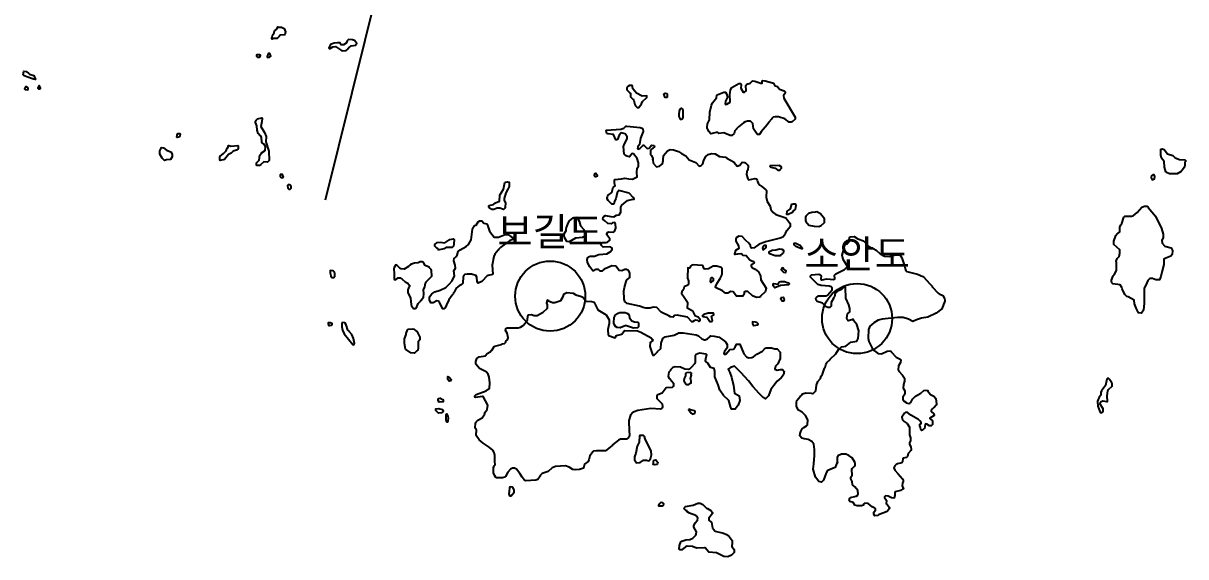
# Model space of a CAD drawing. Header units: millimetres. Extents: x -954552 to 1497340, y -301250 to 736091.
# Drawn here: x 137985 to 179470, y 66738 to 85760 of the extents above; entities that cross this region are included whole.
import ezdxf
from ezdxf.enums import TextEntityAlignment as Align

# ---------------------------------------------------------------- set-up
doc = ezdxf.new("R2010")
doc.units = ezdxf.units.MM
for name, color, linetype in [('2122', 7, 'Continuous'), ('AWS', 4, 'Continuous'), ('AWS명', 2, 'Continuous'), ('티센', 6, 'Continuous')]:
    doc.layers.add(name, color=color, linetype=linetype)
doc.styles.get("Standard").update_dxf_attribs({"font": ''})
doc.styles.get('Standard').set_extended_font_data('Gulim')

msp = doc.modelspace()

# ---------------------------------------------------------------- linework, layer by layer
at = {"layer": '2122', "color": 7}
for points in [[(147106, 85625), (147204, 85619), (147291, 85568), (147346, 85455), (147325, 85343), (147156, 85332), (147121, 85288), (147043, 85221), (146927, 85213), (146873, 85199), (146855, 85233), (146869, 85285), (146907, 85361), (146932, 85385), (146952, 85485), (147040, 85546), (147073, 85627), (147106, 85625), (147106, 85625)], [(149396, 84992), (149326, 84992), (149290, 85061), (149196, 85068), (149078, 85047), (148945, 84997), (148894, 84885), (148906, 84860), (148937, 84863), (149032, 84924), (149132, 84932), (149343, 84785), (149391, 84775), (149513, 84789), (149563, 84833), (149576, 84857), (149589, 84857), (149607, 84888), (149682, 84950), (149851, 84985), (149870, 85029), (149889, 85035), (149858, 85092), (149804, 85142), (149735, 85168), (149591, 85182), (149541, 85133), (149514, 85049), (149414, 84991), (149396, 84992), (149396, 84992)], [(146379, 84650), (146410, 84652), (146441, 84629), (146441, 84604), (146409, 84545), (146360, 84536), (146322, 84577), (146316, 84612), (146335, 84643), (146379, 84650), (146379, 84650)], [(146749, 84677), (146723, 84675), (146684, 84576), (146709, 84544), (146771, 84547), (146816, 84587), (146779, 84677), (146749, 84677), (146749, 84677)], [(138210, 83948), (138359, 83893), (138420, 83755), (138407, 83749), (138346, 83761), (138284, 83793), (138015, 83881), (137985, 83926), (138005, 84050), (138092, 84037), (138175, 83983), (138210, 83948), (138210, 83948)], [(138147, 83392), (138160, 83405), (138148, 83467), (138122, 83467), (138110, 83493), (138060, 83494), (138034, 83419), (138059, 83393), (138147, 83392), (138147, 83392)], [(138571, 83425), (138571, 83437), (138597, 83437), (138597, 83461), (138561, 83525), (138536, 83526), (138509, 83451), (138534, 83425), (138571, 83425), (138571, 83425)], [(159650, 83150), (159650, 83134), (159674, 83109), (159736, 83052), (159755, 83049), (159779, 83008), (159808, 82863), (159832, 82817), (159895, 82756), (159951, 82762), (160046, 82885), (160079, 82966), (160243, 83109), (160237, 83170), (160068, 83163), (159864, 83269), (159741, 83420), (159729, 83505), (159711, 83543), (159623, 83544), (159558, 83504), (159529, 83467), (159522, 83386), (159630, 83282), (159651, 83272), (159650, 83150), (159650, 83150)], [(163964, 83662), (164006, 83709), (164098, 83692), (164305, 83627), (164354, 83623), (164349, 83704), (164362, 83717), (164461, 83710), (164723, 83640), (164754, 83627), (164791, 83552), (164811, 83535), (164903, 83504), (164977, 83409), (165139, 83348), (165176, 83310), (165175, 83270), (165117, 83189), (165129, 83095), (165532, 82414), (165531, 82339), (165430, 82241), (165386, 82232), (165317, 82236), (165157, 82351), (164939, 82429), (164820, 82427), (164751, 82406), (164698, 82364), (164692, 82345), (164593, 82239), (164593, 82220), (164535, 82140), (164535, 82140), (164314, 81887), (164262, 81797), (164218, 81788), (164184, 81798), (164135, 81852), (164040, 81991), (164023, 82184), (163938, 82273), (163825, 82275), (163743, 82244), (163687, 82207), (163510, 82068), (163442, 82001), (163442, 81988), (163383, 81924), (163357, 81830), (163275, 81760), (163212, 81754), (163074, 81821), (162988, 81848), (162813, 81834), (162769, 81863), (162707, 81864), (162519, 81822), (162451, 81896), (162417, 81983), (162397, 82012), (162391, 82056), (162409, 82172), (162469, 82317), (162485, 82585), (162543, 82845), (162577, 82922), (162577, 82922), (162723, 83101), (162731, 83195), (162744, 83207), (162989, 83304), (163044, 83303), (163087, 83240), (163117, 83127), (163040, 82979), (163039, 82878), (163045, 82869), (163088, 82871), (163215, 82951), (163199, 83220), (163216, 83294), (163221, 83382), (163271, 83469), (163517, 83615), (163579, 83608), (163610, 83564), (163596, 83440), (163675, 83301), (163719, 83307), (163783, 83350), (163772, 83537), (163804, 83593), (163930, 83620), (163964, 83662), (163964, 83662)], [(160848, 83201), (160869, 83250), (160888, 83268), (160951, 83261), (160969, 83248), (160967, 83120), (160955, 83108), (160892, 83115), (160863, 83156), (160848, 83201), (160848, 83201)], [(161382, 82524), (161378, 82462), (161390, 82412), (161432, 82336), (161482, 82342), (161533, 82397), (161536, 82641), (161524, 82695), (161493, 82717), (161456, 82720), (161418, 82693), (161393, 82631), (161382, 82524), (161382, 82524)], [(146495, 81531), (146491, 81685), (146460, 81742), (146444, 81749), (146374, 81831), (146338, 81950), (146321, 82106), (146273, 82220), (146273, 82270), (146298, 82307), (146349, 82350), (146494, 82385), (146506, 82360), (146496, 82257), (146459, 82074), (146593, 81871), (146654, 81727), (146639, 81529), (146747, 81195), (146755, 80870), (146704, 80805), (146573, 80816), (146468, 80721), (146415, 80687), (146321, 80694), (146303, 80720), (146304, 80763), (146310, 80782), (146406, 80875), (146426, 81053), (146483, 81123), (146483, 81136), (146616, 81221), (146616, 81221), (146624, 81371), (146588, 81444), (146576, 81444), (146495, 81511), (146495, 81531), (146495, 81531)], [(143479, 81772), (143506, 81831), (143568, 81832), (143581, 81810), (143567, 81735), (143529, 81701), (143479, 81690), (143467, 81703), (143479, 81772), (143479, 81772)], [(161576, 76365), (161541, 76267), (161484, 76188), (161471, 76119), (161541, 76031), (161686, 75810), (161693, 75781), (161683, 75611), (161876, 75501), (161887, 75454), (161955, 75344), (162073, 75287), (162134, 75221), (162134, 75148), (162121, 75133), (162096, 75130), (162058, 75162), (161977, 75169), (161928, 75152), (161864, 75111), (161839, 75108), (161687, 75286), (161321, 75351), (161224, 75335), (161179, 75286), (161086, 75293), (161024, 75331), (160744, 75459), (160597, 75630), (160471, 75632), (160346, 75596), (160203, 75598), (160140, 75611), (160140, 75611), (159972, 75676), (159536, 75763), (159455, 75842), (159425, 75927), (159423, 76214), (159437, 76339), (159496, 76557), (159528, 76613), (159629, 76699), (159636, 76724), (159637, 76861), (159588, 76946), (159514, 76975), (159451, 76983), (159351, 76934), (159251, 76941), (159128, 77099), (158991, 77113), (158860, 77047), (158721, 76991), (158638, 76918), (158569, 76925), (158508, 76982), (158414, 76983), (158339, 76931), (158314, 76928), (158204, 77081), (158117, 77225), (158107, 77331), (158132, 77410), (158152, 77430), (158214, 77454), (158370, 77452), (158370, 77452), (158527, 77513), (158809, 77541), (158935, 77611), (158998, 77688), (158999, 77738), (158956, 77782), (158893, 77790), (158674, 77773), (158600, 77859), (158640, 77948), (158784, 77947), (158833, 77955), (158915, 78027), (158915, 78070), (158805, 78215), (158805, 78247), (158850, 78315), (158875, 78324), (159050, 78309), (159081, 78331), (159133, 78448), (159117, 78611), (159098, 78652), (159017, 78644), (158960, 78613), (158841, 78621), (158742, 78720), (158669, 78773), (158676, 78848), (158701, 78873), (158764, 78903), (158956, 78870), (159063, 78862), (159063, 78862), (159151, 78914), (159245, 78928), (159308, 79020), (159316, 79046), (159312, 79208), (159344, 79277), (159546, 79443), (159687, 79477), (159790, 79486), (159790, 79505), (159772, 79524), (159772, 79537), (159760, 79537), (159605, 79705), (159238, 79791), (159180, 79710), (159134, 79498), (159089, 79417), (159063, 79305), (158988, 79313), (158858, 79442), (158828, 79496), (158822, 79518), (158838, 79583), (158860, 79627), (158987, 79731), (159033, 79918), (159064, 79930), (159109, 79967), (159079, 80055), (159087, 80180), (159099, 80192), (159337, 80214), (159337, 80214), (159456, 80237), (159599, 80211), (159730, 80203), (159894, 80282), (159884, 80451), (159898, 80588), (159937, 80662), (159938, 80781), (159896, 80935), (159761, 81109), (159718, 81121), (159616, 80992), (159519, 81021), (159474, 81047), (159429, 81094), (159408, 81369), (159436, 81461), (159536, 81636), (159531, 81711), (159470, 81812), (159327, 81851), (159245, 81771), (159186, 81618), (159168, 81600), (159130, 81601), (159045, 81792), (158849, 81817), (158808, 81833), (158791, 81927), (158803, 81952), (159310, 81983), (159416, 82019), (159493, 82087), (159493, 82087), (159530, 82093), (160004, 82049), (160072, 82023), (160097, 81994), (160102, 81904), (160012, 81668), (159978, 81443), (159920, 81350), (159907, 81287), (159913, 81269), (159994, 81290), (160111, 81416), (160137, 81411), (160251, 81293), (160319, 81301), (160402, 81413), (160483, 81402), (160502, 81389), (160507, 81349), (160387, 81257), (160375, 81232), (160367, 81132), (160375, 81092), (160406, 81048), (160452, 80937), (160453, 80907), (160441, 80904), (160454, 80895), (160469, 80775), (160567, 80648), (160580, 80645), (160686, 80662), (160793, 80751), (160793, 80751), (160826, 80863), (160820, 80889), (160835, 81044), (160981, 81212), (161075, 81254), (161193, 81246), (161374, 81188), (161477, 81117), (161628, 81034), (161745, 80889), (161981, 80798), (162110, 80669), (162180, 80683), (162237, 80745), (162270, 80876), (162340, 81006), (162422, 81080), (162548, 81116), (162678, 81102), (162827, 81006), (163046, 80991), (163094, 80955), (163356, 80809), (163356, 80796), (163466, 80667), (163561, 80703), (163643, 80809), (163731, 80801), (163755, 80788), (163841, 80697), (163860, 80662), (163840, 80524), (163808, 80475), (163808, 80475), (163800, 80369), (163830, 80250), (163879, 80180), (164098, 80221), (164148, 80214), (164180, 80162), (164189, 80117), (164215, 80064), (164276, 79991), (164337, 79934), (164486, 79826), (164511, 79792), (164496, 79560), (164537, 79410), (164636, 79240), (164665, 79121), (164700, 79071), (164748, 79016), (164837, 78943), (165198, 78826), (165340, 78631), (165352, 78593), (165351, 78500), (165230, 78354), (165211, 78345), (165175, 78266), (165166, 78220), (165090, 78128), (165000, 78095), (164469, 77964), (164450, 77949), (164249, 77879), (164072, 77748), (164072, 77748), (163973, 77743), (163932, 77810), (163932, 77834), (163874, 77918), (163771, 78010), (163641, 78159), (163516, 78173), (163427, 78106), (163414, 78081), (163413, 77987), (163505, 77824), (163522, 77730), (163403, 77656), (163364, 77544), (163370, 77531), (163397, 77526), (163487, 77543), (163595, 77547), (163626, 77534), (163663, 77496), (163788, 77476), (163917, 77325), (163984, 77287), (164054, 77263), (164066, 77223), (163987, 77158), (163965, 77121), (163964, 77096), (164014, 77035), (164102, 76991), (164224, 76896), (164291, 76757), (164308, 76614), (164308, 76614), (164491, 76317), (164478, 76205), (164465, 76180), (164300, 76029), (164300, 76017), (164256, 75989), (164150, 75984), (164007, 76042), (163840, 76201), (163759, 76199), (163715, 76172), (163714, 76102), (163669, 76034), (163444, 76025), (163315, 76183), (163235, 76190), (163127, 76142), (163046, 76136), (162940, 76219), (162711, 76322), (162692, 76343), (162693, 76375), (162705, 76387), (162745, 76495), (162858, 76654), (162909, 76773), (162924, 76838), (162932, 77006), (162889, 77057), (162733, 77096), (162609, 77101), (162438, 77006), (162321, 76993), (162321, 76993), (162283, 77002), (162253, 77088), (162227, 77125), (162051, 77136), (161897, 77143), (161846, 77136), (161810, 77106), (161764, 77033), (161703, 77036), (161685, 76697), (161684, 76667), (161727, 76578), (161725, 76466), (161700, 76425), (161576, 76365), (161576, 76365)], [(142865, 81097), (142861, 81208), (142924, 81332), (142993, 81319), (143092, 81236), (143254, 81171), (143297, 81096), (143295, 80996), (143244, 80906), (143225, 80897), (143099, 80894), (143025, 80871), (142939, 80950), (142865, 81097), (142865, 81097)], [(145327, 81401), (145393, 81372), (145637, 81397), (145657, 81369), (145655, 81284), (145598, 81235), (145479, 81205), (145403, 81128), (145308, 81076), (145162, 80903), (145018, 80870), (145000, 80902), (144995, 81005), (145135, 81118), (145229, 81209), (145266, 81303), (145285, 81321), (145312, 81401), (145327, 81401), (145327, 81401)], [(179030, 81025), (179097, 80965), (179246, 80901), (179433, 80889), (179470, 80860), (179470, 80842), (179432, 80804), (179435, 80711), (179424, 80630), (179347, 80518), (179309, 80481), (179309, 80469), (179165, 80389), (178896, 80393), (178779, 80441), (178759, 80461), (178711, 80626), (178702, 80833), (178610, 80953), (178580, 81060), (178576, 81222), (178583, 81266), (178593, 81276), (178633, 81281), (178695, 81258), (178818, 81103), (179004, 81048), (179030, 81025), (179030, 81025)], [(164629, 80680), (164659, 80630), (164812, 80588), (164908, 80527), (164983, 80523), (165002, 80531), (165002, 80544), (165047, 80590), (165047, 80622), (165023, 80650), (164960, 80685), (164629, 80680), (164629, 80680)], [(147159, 80304), (147184, 80265), (147248, 80248), (147266, 80257), (147273, 80276), (147236, 80364), (147174, 80377), (147155, 80356), (147159, 80304), (147159, 80304)], [(154995, 79619), (155004, 79652), (155120, 79844), (155170, 80080), (155192, 80100), (155262, 80110), (155331, 80097), (155322, 79941), (155282, 79842), (155206, 79711), (155148, 79506), (155147, 79438), (155196, 79361), (155188, 79205), (155175, 79168), (155124, 79116), (154987, 79164), (154893, 79165), (154780, 79117), (154711, 79114), (154624, 79169), (154594, 79207), (154600, 79244), (154613, 79257), (154764, 79292), (154839, 79360), (154978, 79421), (154995, 79619), (154995, 79619)], [(158416, 80399), (158377, 80395), (158358, 80352), (158364, 80325), (158388, 80295), (158421, 80294), (158482, 80325), (158452, 80359), (158434, 80398), (158416, 80399), (158416, 80399)], [(178240, 80270), (178238, 80245), (178275, 80182), (178300, 80185), (178350, 80213), (178364, 80300), (178340, 80350), (178295, 80360), (178245, 80320), (178240, 80270), (178240, 80270)], [(147510, 79848), (147549, 79885), (147549, 79934), (147500, 79998), (147437, 79999), (147413, 79974), (147423, 79886), (147461, 79849), (147510, 79848), (147510, 79848)], [(165366, 79146), (165411, 79305), (165461, 79317), (165536, 79316), (165550, 79276), (165534, 79123), (165501, 79079), (165489, 79079), (165433, 79026), (165432, 79014), (165281, 78941), (165237, 78944), (165252, 79063), (165355, 79127), (165366, 79146), (165366, 79146)], [(157361, 78409), (157372, 78490), (157385, 78502), (157430, 78637), (157474, 78720), (157613, 78824), (157638, 78836), (157738, 78841), (157818, 78709), (157866, 78537), (157988, 78409), (158044, 78319), (158056, 78288), (158055, 78175), (157947, 78126), (157692, 78092), (157470, 77970), (157384, 77984), (157300, 78118), (157287, 78184), (157287, 78253), (157358, 78372), (157361, 78409), (157361, 78409)], [(166242, 79026), (166126, 79014), (166013, 78972), (165911, 78886), (165899, 78843), (165897, 78730), (165918, 78691), (166020, 78566), (166213, 78520), (166375, 78518), (166457, 78548), (166583, 78659), (166573, 78790), (166432, 78961), (166300, 79031), (166242, 79026), (166242, 79026)], [(153393, 77136), (153345, 77286), (153364, 77380), (153377, 77380), (153411, 77416), (153418, 77437), (153472, 77496), (153511, 77621), (153575, 77683), (153795, 77796), (153871, 77873), (153967, 78040), (154022, 78414), (154048, 78495), (154073, 78513), (154073, 78532), (154092, 78551), (154142, 78563), (154225, 78674), (154276, 78717), (154350, 78716), (154418, 78635), (154524, 78605), (154554, 78560), (154626, 78341), (154792, 78136), (154942, 78128), (155187, 78225), (155306, 78217), (155382, 78154), (155455, 78124), (155473, 78096), (155473, 78078), (155473, 78078), (155448, 78049), (155335, 77998), (155032, 77782), (155031, 77770), (155015, 77766), (154943, 77689), (154937, 77669), (154809, 77529), (154775, 77447), (154722, 77129), (154738, 76812), (154726, 76800), (154579, 76770), (154537, 76752), (154347, 76554), (154215, 76488), (154179, 76557), (154168, 76707), (154131, 76770), (153982, 76809), (153832, 76814), (153744, 76806), (153706, 76756), (153687, 76713), (153672, 76491), (153587, 76420), (153543, 76402), (153438, 76310), (153362, 76174), (153337, 76149), (153323, 76106), (153298, 76081), (153297, 76068), (153297, 76068), (153177, 75901), (153089, 75723), (153081, 75688), (153031, 75606), (152991, 75575), (152954, 75573), (152856, 75777), (152801, 75849), (152739, 75857), (152613, 75796), (152531, 75797), (152477, 75898), (152485, 76010), (152567, 76115), (152669, 76189), (152869, 76242), (153070, 76334), (153176, 76441), (153183, 76461), (153286, 76580), (153369, 76749), (153352, 76936), (153416, 77022), (153393, 77136), (153393, 77136)], [(153024, 77929), (153211, 78050), (153342, 78073), (153360, 78048), (153353, 77899), (153333, 77811), (153295, 77768), (153095, 77764), (153001, 77715), (152831, 77677), (152793, 77680), (152775, 77724), (152751, 77725), (152677, 77813), (152678, 77870), (152760, 77944), (152861, 77954), (153024, 77929), (153024, 77929)], [(164368, 77757), (164372, 77694), (164403, 77684), (164498, 77767), (164499, 77833), (164430, 77831), (164373, 77781), (164368, 77757), (164368, 77757)], [(164841, 77674), (164708, 77652), (164595, 77594), (164595, 77581), (164620, 77556), (164813, 77475), (164991, 77477), (165019, 77488), (165082, 77541), (165082, 77554), (165114, 77578), (165133, 77622), (165127, 77656), (165072, 77697), (164978, 77705), (164841, 77674), (164841, 77674)], [(165651, 77874), (165716, 77845), (165784, 77753), (165778, 77716), (165753, 77720), (165561, 77805), (165504, 77848), (165493, 77867), (165499, 77916), (165555, 77916), (165651, 77874), (165651, 77874)], [(151768, 76411), (151777, 76388), (151729, 76313), (151712, 76256), (151706, 76158), (151809, 75963), (151831, 75731), (151843, 75687), (151917, 75586), (151979, 75585), (152036, 75647), (152082, 75765), (152177, 75858), (152184, 75892), (152266, 75993), (152278, 76114), (152269, 76263), (152320, 76350), (152341, 76505), (152361, 76536), (152563, 76746), (152559, 76940), (152547, 76978), (152473, 77057), (152474, 77069), (152324, 77127), (152269, 77231), (152225, 77250), (152150, 77254), (152075, 77215), (151950, 77204), (151806, 77162), (151788, 77130), (151788, 77130), (151775, 77130), (151730, 77082), (151579, 76997), (151460, 77001), (151435, 77011), (151324, 77127), (151280, 77144), (151220, 77050), (151210, 77013), (151224, 76825), (151219, 76676), (151225, 76644), (151243, 76616), (151314, 76646), (151362, 76686), (151431, 76686), (151511, 76641), (151610, 76540), (151710, 76495), (151768, 76411), (151768, 76411)], [(148945, 76815), (148964, 76743), (148994, 76695), (149025, 76689), (149069, 76694), (149101, 76740), (149099, 76829), (149091, 76885), (149060, 76920), (149029, 76935), (148942, 76943), (148934, 76862), (148945, 76815), (148945, 76815)], [(165133, 76994), (165113, 77012), (165113, 77025), (165064, 77035), (165051, 77022), (165037, 76966), (165113, 76879), (165179, 76868), (165204, 76889), (165206, 76927), (165133, 76994), (165133, 76994)], [(162505, 76608), (162495, 76553), (162513, 76524), (162546, 76529), (162614, 76585), (162615, 76657), (162585, 76686), (162534, 76686), (162515, 76655), (162505, 76608), (162505, 76608)], [(165021, 76551), (165151, 76553), (165281, 76501), (165312, 76479), (165312, 76460), (165293, 76436), (165005, 76411), (164811, 76332), (164742, 76401), (164743, 76464), (164755, 76477), (164924, 76456), (164956, 76530), (164969, 76543), (165021, 76551), (165021, 76551)], [(165024, 75924), (165031, 75986), (165112, 75994), (165135, 75894), (165123, 75847), (165072, 75854), (165024, 75924), (165024, 75924)], [(148932, 75086), (148974, 75077), (148992, 75062), (148992, 75011), (148960, 74978), (148904, 74975), (148873, 75044), (148880, 75094), (148932, 75086), (148932, 75086)], [(149436, 74691), (149751, 74302), (149782, 74295), (149801, 74339), (149773, 74514), (149712, 74663), (149618, 74771), (149618, 74783), (149605, 74784), (149570, 74820), (149505, 75012), (149477, 75066), (149455, 75084), (149367, 75088), (149355, 75030), (149353, 74939), (149376, 74813), (149436, 74691), (149436, 74691)], [(159519, 75423), (159587, 75384), (159610, 75334), (159623, 75261), (159697, 75155), (159802, 75116), (159921, 75102), (159945, 75074), (159944, 74933), (159905, 74896), (159762, 74891), (159482, 74986), (159469, 74970), (159306, 74910), (159293, 74897), (159175, 74914), (159119, 74943), (159081, 75007), (159065, 75069), (159067, 75275), (159092, 75300), (159093, 75337), (159218, 75427), (159275, 75447), (159463, 75445), (159519, 75423), (159519, 75423)], [(162425, 75419), (162274, 75378), (162223, 75338), (162223, 75319), (162235, 75306), (162379, 75286), (162411, 75227), (162490, 75131), (162539, 75127), (162570, 75139), (162577, 75158), (162548, 75305), (162630, 75367), (162618, 75420), (162425, 75419), (162425, 75419)], [(164119, 75104), (164014, 75111), (164013, 75043), (164037, 74999), (164056, 74986), (164199, 75003), (164213, 75047), (164169, 75093), (164119, 75104), (164119, 75104)], [(153134, 73077), (153135, 73159), (153185, 73145), (153253, 73057), (153246, 73014), (153184, 72995), (153134, 73058), (153134, 73077), (153134, 73077)], [(161572, 73096), (161562, 73006), (161587, 72960), (161654, 72880), (161742, 72882), (161799, 72922), (161818, 72940), (161815, 73000), (161792, 73093), (161827, 73209), (161821, 73228), (161828, 73278), (161791, 73303), (161653, 73299), (161615, 73249), (161614, 73186), (161572, 73096), (161572, 73096)], [(176436, 72495), (176375, 72422), (176324, 72285), (176334, 72109), (176406, 71921), (176439, 71873), (176506, 71908), (176519, 71933), (176520, 72014), (176416, 72178), (176429, 72253), (176454, 72277), (176511, 72301), (176636, 72272), (176673, 72274), (176666, 72481), (176694, 72656), (176710, 72698), (176843, 72815), (176839, 72910), (176826, 72965), (176739, 73075), (176720, 73079), (176702, 73102), (176684, 73104), (176652, 73074), (176606, 72843), (176459, 72652), (176440, 72595), (176436, 72495), (176436, 72495)], [(152897, 72373), (152955, 72345), (152974, 72311), (152974, 72267), (152830, 72250), (152787, 72314), (152788, 72370), (152800, 72382), (152866, 72387), (152897, 72373), (152897, 72373)], [(152850, 72016), (152945, 71987), (152970, 71955), (152968, 71922), (152913, 71868), (152799, 71863), (152714, 71958), (152714, 72008), (152821, 72026), (152850, 72016), (152850, 72016)], [(153061, 71679), (153065, 71613), (153096, 71547), (153133, 71547), (153152, 71578), (153157, 71679), (153148, 71747), (153118, 71821), (153093, 71822), (153068, 71785), (153061, 71679), (153061, 71679)], [(161724, 71992), (161823, 71852), (161872, 71825), (161947, 71858), (161960, 71901), (161942, 71936), (161799, 71972), (161771, 72002), (161724, 71992), (161724, 71992)], [(160473, 70101), (160476, 70153), (160495, 70184), (160557, 70189), (160625, 70094), (160624, 70050), (160587, 70029), (160524, 70018), (160468, 70027), (160473, 70101), (160473, 70101)], [(155325, 69073), (155318, 68969), (155355, 68909), (155392, 68912), (155500, 69042), (155501, 69123), (155452, 69211), (155434, 69224), (155365, 69231), (155334, 69200), (155325, 69073), (155325, 69073)], [(160746, 68673), (160732, 68675), (160700, 68641), (160649, 68567), (160655, 68557), (160805, 68558), (160836, 68579), (160843, 68623), (160825, 68651), (160813, 68651), (160813, 68664), (160746, 68673), (160746, 68673)], [(162405, 68453), (162521, 68389), (162576, 68319), (162576, 68282), (162448, 68109), (162448, 68046), (162534, 67970), (162547, 67970), (162587, 67754), (162602, 67731), (162674, 67650), (162979, 67577), (163078, 67532), (163172, 67462), (163282, 67317), (163285, 67237), (163266, 67099), (163353, 66991), (163351, 66891), (163262, 66789), (163130, 66738), (162981, 66746), (162720, 66880), (162452, 66903), (162316, 67055), (162298, 67061), (162010, 67043), (161873, 67104), (161680, 67119), (161617, 67095), (161484, 66984), (161422, 66982), (161397, 67010), (161397, 67010), (161405, 67135), (161451, 67266), (161482, 67296), (161632, 67345), (161777, 67355), (161883, 67400), (161982, 67503), (162004, 67539), (162005, 67620), (161919, 67790), (161920, 67841), (161959, 67952), (162048, 68039), (162055, 68114), (162043, 68146), (162030, 68170), (161981, 68205), (161758, 68286), (161665, 68356), (161665, 68369), (161627, 68382), (161572, 68445), (161579, 68489), (161617, 68526), (161886, 68579), (162062, 68651), (162137, 68650), (162237, 68605), (162372, 68472), (162405, 68453), (162405, 68453)]]:
    msp.add_lwpolyline(points, dxfattribs=at)
for points in [[(177415, 76001), (177370, 76016), (177297, 76090), (177200, 76292), (177188, 76341), (177127, 76430), (176865, 76464), (176838, 76503), (176816, 76568), (176817, 76599), (176874, 76752), (176913, 76788), (176996, 76944), (177000, 77218), (176988, 77281), (177026, 77368), (177092, 77442), (177122, 77567), (177118, 77685), (176908, 77867), (176903, 77988), (176974, 78193), (177006, 78237), (177050, 78261), (177120, 78323), (177116, 78492), (177159, 78575), (177192, 78615), (177264, 78846), (177302, 78883), (177546, 78880), (177590, 78891), (177741, 79018), (177741, 79018), (177906, 79200), (178000, 79243), (178082, 79242), (178125, 79200), (178125, 79188), (178389, 78878), (178602, 78441), (178662, 78234), (178661, 78115), (178622, 78029), (178627, 77922), (178720, 77809), (178944, 77753), (178992, 77661), (178990, 77518), (178990, 77518), (178936, 77458), (178759, 77387), (178688, 77344), (178688, 77160), (178625, 76933), (178575, 76728), (178532, 76615), (178398, 76615), (178285, 76664), (178192, 76664), (178122, 76593), (178079, 76501), (177987, 76303), (177987, 76027), (177987, 75779), (177966, 75531), (177895, 75417), (177781, 75438), (177718, 75580), (177647, 75757), (177626, 75892)], [(167029, 70105), (166963, 69919), (166807, 69856), (166672, 69806), (166622, 69693), (166537, 69466), (166467, 69402), (166374, 69423), (166261, 69579), (166176, 69856), (166197, 70054), (166219, 70351), (166219, 70557), (166197, 70755), (166127, 70847), (165992, 70918), (165853, 70945), (165772, 70965), (165704, 71047), (165705, 71135), (165729, 71207), (165777, 71303), (165838, 71352), (165941, 71410), (165966, 71438), (165987, 71624), (165987, 71624), (165900, 71776), (165786, 71889), (165652, 71960), (165574, 72098), (165581, 72243), (165596, 72311), (165705, 72449), (165769, 72504), (165799, 72552), (165908, 72588), (166099, 72573), (166155, 72560), (166180, 72571), (166268, 72652), (166296, 72858), (166335, 72982), (166439, 73095), (166457, 73174), (166508, 73248), (166579, 73466), (166604, 73491), (166623, 73586), (166641, 73605), (166643, 73628), (166663, 73659), (166775, 73766), (166782, 73784), (166986, 73967), (167075, 74129), (167182, 74221), (167345, 74250), (167522, 74391), (167729, 74429), (167780, 74519), (167808, 74788), (167730, 75017), (167730, 75017), (167619, 75165), (167613, 75200), (167576, 75197), (167557, 75181), (167426, 75152), (167382, 75199), (167377, 75250), (167398, 75398), (167480, 75467), (167481, 75585), (167446, 75723), (167336, 75955), (167329, 76343), (167316, 76359), (167284, 76363), (167190, 76264), (167045, 76204), (166963, 76135), (166937, 76005), (166899, 75967), (166899, 75949), (166821, 75800), (166820, 75675), (166770, 75629), (166701, 75626), (166638, 75652), (166509, 75779), (166322, 75844), (166285, 75888), (166274, 75958), (166287, 75982), (166362, 76040), (166625, 76040), (166625, 76040), (166681, 76064), (166853, 76256), (166853, 76312), (166816, 76363), (166748, 76388), (166461, 76405), (166336, 76450), (166083, 76703), (166084, 76753), (166109, 76790), (166379, 76812), (166404, 76805), (166459, 76760), (166445, 76642), (166464, 76617), (166501, 76614), (166658, 76646), (166901, 76624), (166945, 76649), (166940, 76773), (166979, 76823), (167287, 76981), (167382, 77080), (167382, 77099), (167364, 77146), (167241, 77332), (167206, 77488), (167258, 77656), (167273, 77806), (167317, 77874), (167405, 77905), (167449, 77954), (167476, 78116), (167476, 78116), (167502, 78141), (167639, 78152), (167763, 78068), (167974, 77998), (168166, 77801), (168278, 77733), (168334, 77719), (168427, 77673), (168568, 77539), (168717, 77456), (168886, 77442), (169111, 77507), (169256, 77506), (169274, 77493), (169341, 77398), (169445, 77071), (169467, 76971), (169516, 76909), (169902, 76816), (170082, 76727), (170119, 76701), (170330, 76486), (170336, 76468), (170417, 76387), (170424, 76367), (170631, 76139), (170668, 76107), (170799, 76055), (170857, 75943), (170877, 75870), (170871, 75851), (170871, 75851), (170767, 75580), (170562, 75417), (170271, 75283), (170045, 75240), (169860, 75191), (169726, 75127), (169581, 75208), (169389, 75267), (169189, 75270), (168638, 75208), (168488, 75169), (168337, 75081), (168198, 74964), (168153, 74839), (168136, 74527), (168155, 74416), (168263, 74195), (168361, 74081), (168461, 74011), (168510, 73988), (168616, 73977), (168811, 74069), (168930, 74074), (168961, 74057), (168961, 74045), (169140, 73852), (169282, 73785), (169301, 73756), (169293, 73669), (169217, 73545), (169208, 73408), (169227, 73354), (169365, 73207), (169436, 73111), (169435, 72999), (169396, 72880), (169388, 72749), (169442, 72649), (169441, 72529), (169441, 72529), (169377, 72424), (169370, 72349), (169419, 72286), (169477, 72255), (169482, 72238), (169505, 72223), (169587, 72206), (169624, 72209), (169656, 72243), (169713, 72351), (169828, 72462), (170017, 72572), (170128, 72668), (170199, 72673), (170262, 72660), (170261, 72647), (170366, 72524), (170478, 72466), (170546, 72384), (170572, 72180), (170567, 72147), (170488, 72057), (170476, 72057), (170419, 72002), (170383, 71955), (170383, 71912), (170476, 71829), (170475, 71816), (170494, 71797), (170494, 71772), (170342, 71684), (170342, 71665), (170428, 71580), (170428, 71580), (170433, 71455), (170389, 71406), (170326, 71406), (170225, 71469), (170183, 71477), (170171, 71452), (170150, 71309), (170137, 71309), (170076, 71251), (170043, 71244), (170018, 71273), (170003, 71350), (169977, 71404), (169978, 71467), (170027, 71491), (170028, 71526), (169985, 71589), (169936, 71636), (169657, 71790), (169527, 71898), (169464, 71878), (169436, 71852), (169343, 71709), (169361, 71625), (169416, 71562), (169528, 71492), (169607, 71359), (169610, 71090), (169646, 70978), (169645, 70878), (169607, 70803), (169606, 70741), (169660, 70653), (169660, 70653), (169666, 70559), (169657, 70531), (169564, 70416), (169544, 70316), (169506, 70276), (169380, 70256), (169368, 70244), (169366, 70125), (169334, 70082), (169184, 70049), (169140, 70028), (169089, 69985), (169057, 69910), (169088, 69826), (169198, 69710), (169361, 69513), (169389, 69463), (169390, 69402), (169362, 69356), (169355, 69266), (169397, 69163), (169365, 69152), (169291, 69101), (169102, 69047), (169090, 69035), (169086, 68923), (169073, 68886), (169069, 68823), (168969, 68841), (168845, 68901), (168757, 68908), (168725, 68878), (168725, 68847), (168725, 68847), (168786, 68745), (168779, 68624), (168816, 68595), (168902, 68488), (168901, 68457), (168812, 68345), (168504, 68227), (168486, 68212), (168373, 68195), (168343, 68258), (168343, 68307), (168354, 68344), (168401, 68401), (168395, 68441), (168371, 68470), (168284, 68514), (168135, 68641), (168023, 68652), (167972, 68612), (167965, 68581), (167903, 68551), (167747, 68553), (167665, 68582), (167598, 68673), (167480, 68706), (167457, 68745), (167482, 68831), (167504, 68850), (167707, 68897), (167764, 68933), (167764, 68946), (167783, 68964), (167772, 69096), (167772, 69096), (167662, 69235), (167581, 69298), (167571, 69417), (167515, 69521), (167524, 69572), (167561, 69649), (167557, 69854), (167570, 69880), (167627, 69948), (167646, 69966), (167659, 69966), (167671, 69991), (167676, 70055), (167666, 70109), (167569, 70261), (167446, 70343), (167339, 70395), (167183, 70397), (167051, 70336), (167031, 70280), (167029, 70105), (167045, 70080), (167045, 70080)], [(154154, 71268), (154117, 71328), (154126, 71515), (154159, 71558), (154209, 71602), (154365, 71690), (154404, 71768), (154449, 71811), (154468, 71892), (154539, 71985), (154565, 72146), (154400, 72449), (154369, 72455), (154119, 72415), (154100, 72424), (154095, 72463), (154101, 72481), (154146, 72521), (154508, 72650), (154592, 72715), (154604, 72715), (154623, 72733), (154638, 72939), (154609, 73136), (154580, 73252), (154506, 73328), (154264, 73450), (154135, 73602), (154136, 73696), (154175, 73808), (154250, 73860), (154476, 73904), (154476, 73916), (154476, 73916), (154540, 73990), (154646, 74048), (154700, 74104), (154713, 74104), (154713, 74117), (154792, 74230), (154817, 74249), (155055, 74303), (155087, 74324), (155153, 74344), (155207, 74394), (155207, 74419), (155270, 74474), (155284, 74549), (155255, 74712), (155200, 74807), (155212, 74875), (155232, 74894), (155257, 74903), (155651, 74895), (155726, 74925), (155821, 74986), (155902, 75070), (155975, 75181), (155988, 75315), (156019, 75365), (156119, 75370), (156213, 75337), (156325, 75336), (156514, 75444), (156542, 75458), (156697, 75600), (156699, 75724), (156699, 75724), (156674, 75778), (156688, 75893), (156714, 75890), (156732, 75867), (156869, 75803), (156959, 75802), (157169, 75878), (157246, 75992), (157285, 76117), (157379, 76159), (157609, 76132), (157703, 76077), (157909, 76015), (157958, 75989), (158069, 75848), (158262, 75836), (158354, 75810), (158380, 75781), (158392, 75737), (158495, 75539), (158784, 75369), (158891, 75184), (158895, 75053), (158849, 74841), (158850, 74802), (158853, 74674), (158871, 74622), (159108, 74543), (159153, 74624), (159346, 74678), (159442, 74801), (159905, 74796), (160022, 74751), (160022, 74751), (160395, 74543), (160438, 74483), (160450, 74446), (160361, 74378), (160341, 74240), (160425, 73980), (160458, 73923), (160474, 73920), (160505, 73926), (160623, 74049), (160623, 74062), (160740, 74160), (160748, 74348), (160807, 74515), (160851, 74559), (160895, 74580), (161208, 74635), (161378, 74721), (161535, 74719), (161996, 74650), (162083, 74618), (162200, 74510), (162299, 74471), (162325, 74471), (162407, 74504), (162482, 74575), (162482, 74588), (162520, 74609), (162636, 74600), (162825, 74565), (163042, 74400), (163104, 74311), (163102, 74186), (163102, 74186), (163013, 74062), (162986, 73981), (162992, 73956), (163055, 73961), (163201, 74128), (163326, 74143), (163396, 74213), (163441, 74319), (163454, 74322), (163553, 74317), (163705, 73978), (163791, 73871), (163866, 73826), (163991, 73843), (164048, 73862), (164161, 73966), (164363, 74070), (164464, 74175), (164495, 74184), (164683, 74190), (164683, 74190), (164809, 74156), (164887, 74156), (164993, 74036), (164993, 73802), (164908, 73618), (164830, 73533), (164809, 73426), (164887, 73391), (165014, 73412), (165078, 73412), (165142, 73348), (165120, 73221), (165035, 73115), (164887, 72994), (164766, 72845), (164660, 72704), (164575, 72470), (164476, 72371), (164391, 72413), (164242, 72555), (164015, 72803), (163866, 73015), (163597, 73306), (163370, 73533), (163222, 73490), (163144, 73426), (163200, 73306), (163264, 73136), (163328, 72845), (163370, 72576), (163533, 72470), (163555, 72307), (163498, 72137), (163392, 71995), (163264, 71995), (163222, 72094), (163165, 72307), (162974, 72491), (162846, 72682), (162789, 72867), (162662, 73157), (162662, 73348), (162641, 73448), (162513, 73490), (162420, 73638), (162340, 73703), (162334, 73731), (162353, 73862), (162380, 73940), (162355, 73962), (162112, 73999), (162001, 73947), (161967, 73907), (161959, 73663), (161945, 73620), (161829, 73500), (161822, 73481), (161755, 73428), (161730, 73417), (161599, 73422), (161443, 73502), (161250, 73510), (161168, 73480), (161085, 73399), (161079, 73379), (161029, 73325), (161002, 73178), (161026, 73106), (161076, 73066), (161186, 72930), (161185, 72849), (161172, 72811), (161140, 72777), (160928, 72764), (160788, 72576), (160636, 72512), (160606, 72494), (160606, 72494), (160599, 72475), (160598, 72382), (160783, 72185), (160794, 72085), (160787, 72047), (160774, 72032), (160724, 72005), (160381, 72022), (159918, 71953), (159787, 71906), (159742, 71880), (159660, 71788), (159594, 71601), (159602, 71201), (159625, 71094), (159606, 71015), (159572, 70966), (159559, 70966), (159529, 70933), (159304, 70930), (159229, 70899), (159017, 70728), (158998, 70697), (158985, 70698), (158762, 70518), (158438, 70509), (158337, 70498), (158318, 70487), (158204, 70338), (158171, 70196), (158145, 70138), (158018, 70040), (157980, 69894), (157980, 69894), (157841, 69849), (157678, 69838), (157597, 69849), (157467, 69935), (157331, 69974), (156981, 69960), (156861, 69912), (156715, 69776), (156508, 69704), (156432, 69630), (156429, 69611), (156343, 69487), (156276, 69471), (155924, 69448), (155894, 69458), (155863, 69481), (155792, 69570), (155711, 69702), (155592, 69859), (155511, 69898), (155443, 69896), (155373, 69855), (155272, 69757), (155195, 69596), (155176, 69577), (155088, 69553), (154876, 69556), (154851, 69569), (154812, 69621), (154771, 69727), (154761, 69908), (154794, 69982), (154820, 70009), (154820, 70009), (154812, 70139), (154812, 70351), (154790, 70451), (154748, 70536), (154606, 70642), (154394, 70784), (154252, 70911), (154146, 71060)], [(151655, 74658), (151655, 74696), (151695, 74826), (151726, 74851), (151888, 74861), (151938, 74849), (151975, 74820), (152038, 74763), (152135, 74571), (152134, 74471), (152077, 74403), (152080, 74184), (152067, 74109), (152028, 74076), (152028, 74076), (151942, 73993), (151815, 74014), (151623, 74135), (151588, 74347), (151588, 74510)], [(160364, 70223), (160403, 70369), (160398, 70503), (160179, 70937), (160156, 71025), (160125, 71060), (159999, 71062), (159974, 71046), (159960, 70827), (159895, 70679), (159848, 70429), (159803, 70305), (159802, 70192), (159802, 70192), (159870, 70082), (159998, 70103), (160118, 70181), (160225, 70181), (160310, 70160)]]:
    msp.add_lwpolyline(points, close=True, dxfattribs=at)
at = {"layer": 'AWS'}
for centre in [(156791, 76031), (167741, 75231)]:
    msp.add_circle(centre, 1250, dxfattribs=at)
at = {"layer": '티센'}
msp.add_lwpolyline([(153966, 100424), (148756, 79450)], dxfattribs=at)

# ---------------------------------------------------------------- texts
at = {"layer": 'AWS명'}
for s, p in [('보길도', (156791, 77531)), ('소안도', (167741, 76731))]:
    msp.add_text(s, height=1000, dxfattribs=at).set_placement(p, align=Align.BOTTOM_CENTER)

doc.saveas('drawing.dxf')
